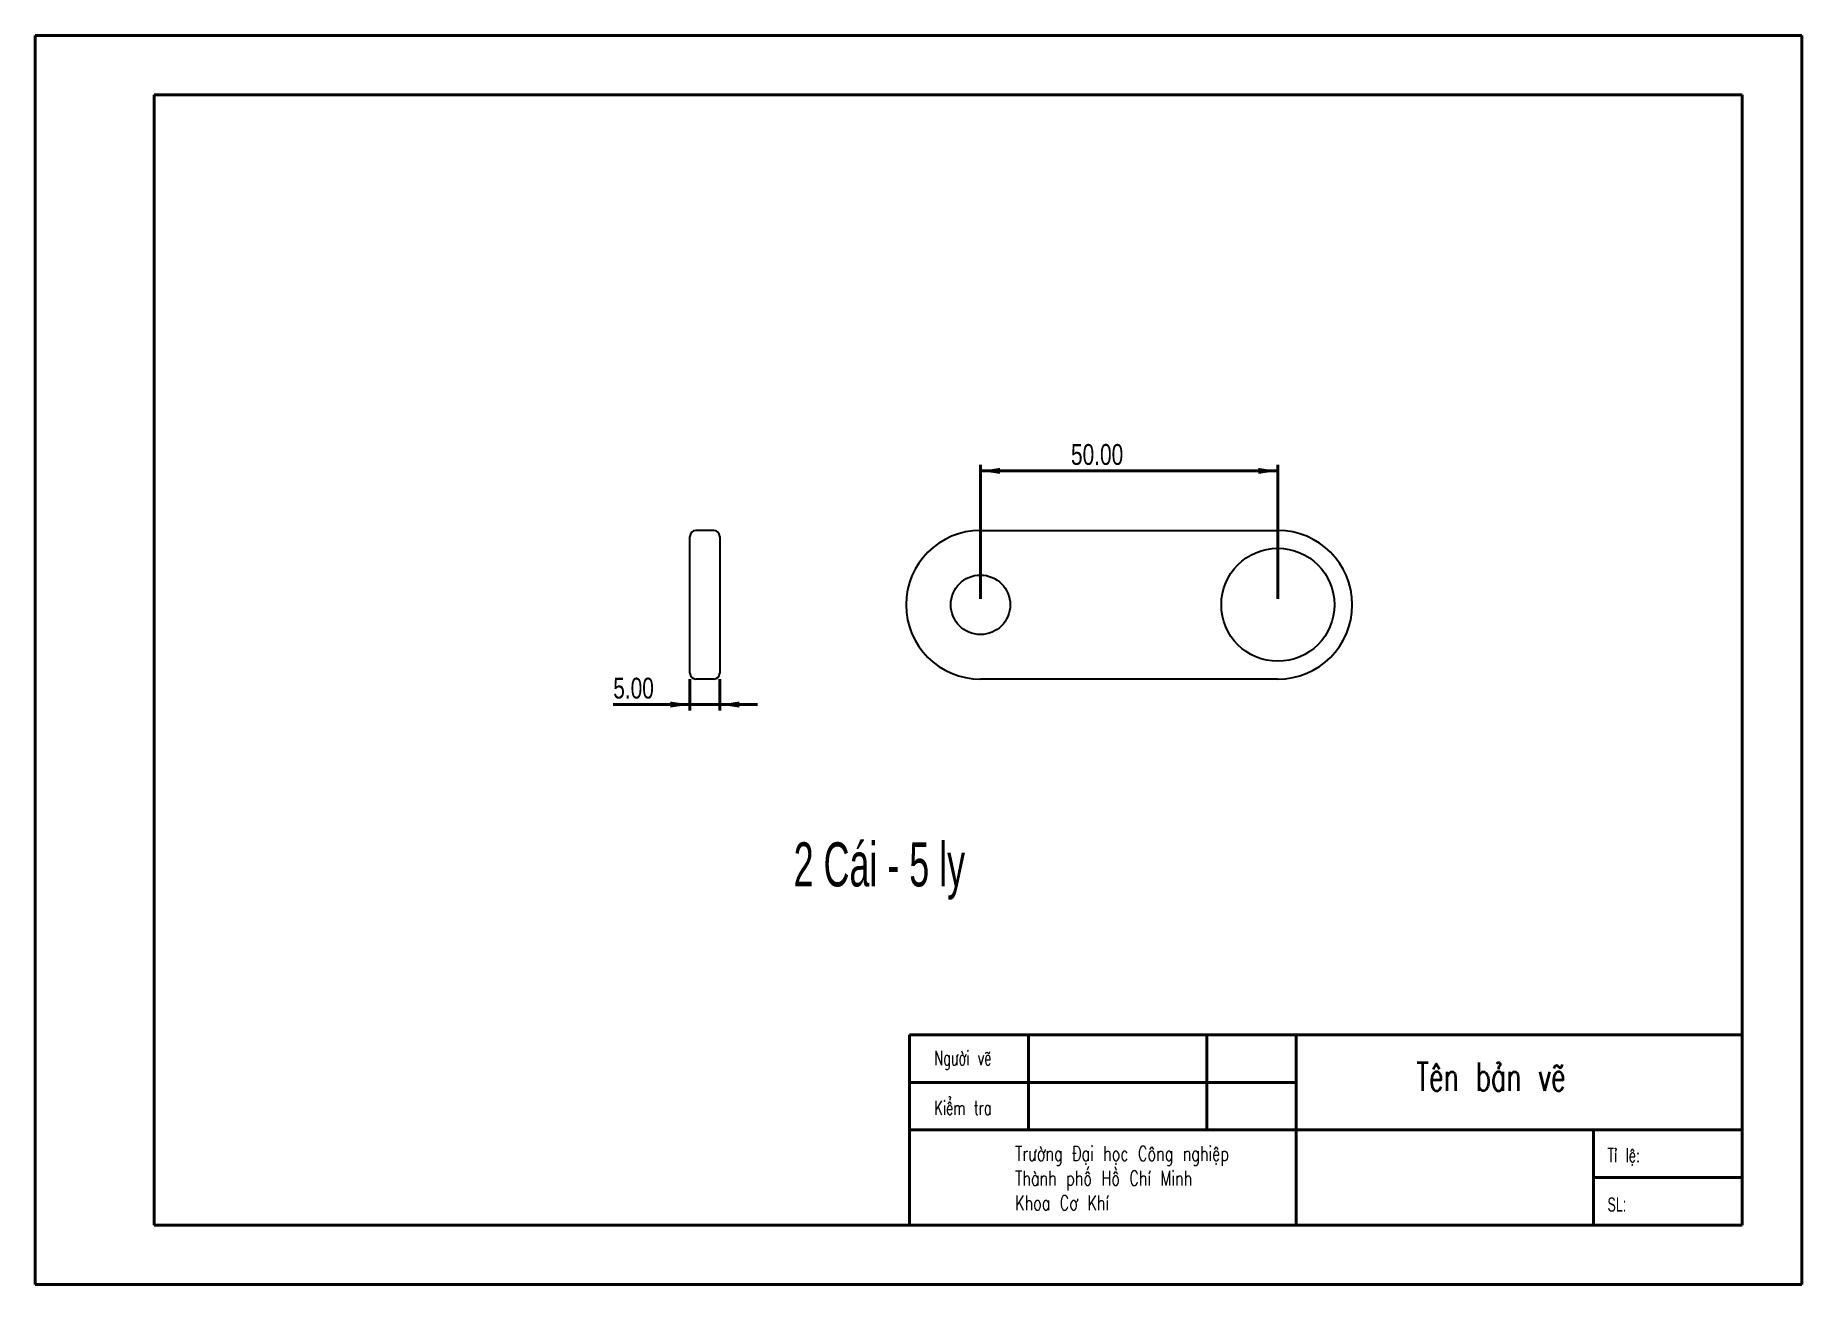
# Model space of a CAD drawing. Header units: millimetres. Extents: x 0 to 297, y 0 to 210.
import ezdxf

# ---------------------------------------------------------------- set-up
doc = ezdxf.new("R2010")
doc.units = ezdxf.units.MM
doc.layers.add('SLD-0', color=179, linetype='Continuous', lineweight=50)
doc.styles.add('SLDTEXTSTYLE0', font='TXT', dxfattribs={"width": 0.608667})
doc.styles.add('SLDTEXTSTYLE1', font='TXT', dxfattribs={"width": 0.663, "bigfont": 'bigfont'})
doc.styles.add('SLDTEXTSTYLE2', font='TXT', dxfattribs={"width": 0.710611, "bigfont": 'bigfont'})
doc.styles.add('SLDTEXTSTYLE3', font='TXT', dxfattribs={"width": 0.663})
doc.styles.add('SLDTEXTSTYLE4', font='TXT', dxfattribs={"width": 0.75})
doc.dimstyles.new('SLDDIMSTYLE0', dxfattribs={"dimtxt": 3.5, "dimasz": 3.302, "dimexe": 0, "dimexo": 0.0625, "dimgap": 0.875, "dimtad": 1, "dimrnd": 1e-09, "dimzin": 4, "dimdsep": 46, "dimtxsty": 'SLDTEXTSTYLE4', "dimsah": 1, "dimcen": 0.09, "dimadec": 0, "dimazin": 1, "dimtfac": 1, "dimtofl": 0, "dimtmove": 0, "dimatfit": 3, "dimfxl": 0, "dimfrac": 2, "dimtolj": 1, "dimtzin": 12, "dimarcsym": 0})
doc.dimstyles.new('SLDDIMSTYLE1', dxfattribs={"dimtxt": 3.5, "dimasz": 3.302, "dimexe": 0, "dimexo": 0.0625, "dimgap": 0.875, "dimtad": 1, "dimrnd": 1e-09, "dimzin": 4, "dimdsep": 46, "dimtxsty": 'SLDTEXTSTYLE4', "dimsah": 1, "dimcen": 0.09, "dimadec": 0, "dimazin": 1, "dimtfac": 1, "dimtmove": 0, "dimatfit": 0, "dimfxl": 0, "dimfrac": 2, "dimtolj": 1, "dimtzin": 12, "dimarcsym": 0})

# ---------------------------------------------------------------- blocks, each defined once
blk = doc.blocks.new('_D')
at = {"layer": 'SLD-0'}
for p, q in [((158.92, 115.28), (158.92, 137.78)), ((158.92, 136.78), (208.92, 136.78)), ((208.92, 115.28), (208.92, 137.78))]:
    blk.add_line(p, q, dxfattribs=at)
for points in [[(158.92, 136.78), (162.22, 136.28), (162.22, 137.29)], [(208.92, 136.78), (205.62, 137.29), (205.62, 136.28)]]:
    blk.add_solid(points, dxfattribs=at)
at = {"layer": 'SLD-0', "insert": (174.14, 141.3), "char_height": 3.5, "attachment_point": 1, "style": 'SLDTEXTSTYLE4'}
blk.add_mtext('50.00', dxfattribs=at)
blk = doc.blocks.new('_D_1')
at = {"layer": 'SLD-0'}
for p, q in [((110.07, 101.78), (110.07, 96.51)), ((115.07, 101.78), (115.07, 96.51)), ((110.07, 97.51), (97.17, 97.51)), ((110.07, 97.51), (115.07, 97.51)), ((115.07, 97.51), (121.42, 97.51))]:
    blk.add_line(p, q, dxfattribs=at)
for points in [[(110.07, 97.51), (106.77, 98.02), (106.77, 97)], [(115.07, 97.51), (118.37, 97), (118.37, 98.02)]]:
    blk.add_solid(points, dxfattribs=at)
at = {"layer": 'SLD-0', "insert": (97.17, 102.02), "char_height": 3.5, "attachment_point": 1, "style": 'SLDTEXTSTYLE4'}
blk.add_mtext('5.00', dxfattribs=at)

msp = doc.modelspace()

# ---------------------------------------------------------------- linework, layer by layer
at = {"color": 7, "linetype": 'Continuous', "lineweight": 35}
for p, q in [((110.068, 102.784), (110.068, 125.784)), ((114.068, 126.784), (111.068, 126.784)), ((115.068, 125.784), (115.068, 102.784)), ((158.921, 126.784), (208.921, 126.784)), ((114.068, 101.784), (111.068, 101.784)), ((208.921, 101.784), (158.921, 101.784))]:
    msp.add_line(p, q, dxfattribs=at)
for centre, radius in [((208.921, 114.284), 9.5), ((158.921, 114.284), 5)]:
    msp.add_circle(centre, radius, dxfattribs=at)
for centre, radius, start, end in [((111.068, 125.784), 1, 90, 180), ((114.068, 125.784), 1, 0, 90), ((158.921, 114.284), 12.5, 90, 270), ((208.921, 114.284), 12.5, 270, 90), ((111.068, 102.784), 1, 180, 270), ((114.068, 102.784), 1, 270, 0)]:
    msp.add_arc(centre, radius, start, end, dxfattribs=at)
at = {"layer": 'SLD-0'}
for p, q in [((-0.001, 210), (296.999, 210)), ((-0.001, 0), (-0.001, 210)), ((296.999, 210), (296.999, 0)), ((19.999, 200), (19.999, 10)), ((286.999, 200), (19.999, 200)), ((286.999, 10), (286.999, 200)), ((146.999, 42), (146.999, 10)), ((286.999, 42), (146.999, 42)), ((166.999, 42), (166.999, 26)), ((196.999, 42), (196.999, 26)), ((211.999, 42), (211.999, 10)), ((211.999, 34), (146.999, 34)), ((286.999, 26), (146.999, 26)), ((261.999, 26), (261.999, 10)), ((286.999, 18), (261.999, 18)), ((19.999, 10), (286.999, 10)), ((296.999, 0), (-0.001, 0))]:
    msp.add_line(p, q, dxfattribs=at)

# ---------------------------------------------------------------- texts
at = {"layer": 'SLD-0', "attachment_point": 1}
for s, insert, char_height, style in [('2 Cái - 5 ly', (127.511, 74.349), 7.40833, 'SLDTEXTSTYLE0'), ('Người vẽ', (151.17, 39.29), 2.3813, 'SLDTEXTSTYLE1'), ('Tên bản vẽ', (232.185, 37.356), 4.7625, 'SLDTEXTSTYLE1'), ('Kiểm tra', (151.17, 30.924), 2.3813, 'SLDTEXTSTYLE1'), ('Trường Đại học Công nghiệp', (164.733, 23.295), 2.5, 'SLDTEXTSTYLE2'), ('Tỉ lệ:', (264.344, 22.959), 2.3813, 'SLDTEXTSTYLE1'), ('Thành phố Hồ Chí Minh', (164.733, 19.145), 2.5, 'SLDTEXTSTYLE2'), ('Khoa Cơ Khí', (164.733, 14.995), 2.5, 'SLDTEXTSTYLE2'), ('SL:', (264.344, 14.659), 2.3813, 'SLDTEXTSTYLE3')]:
    msp.add_mtext(s, dxfattribs=dict(at, insert=insert, char_height=char_height, style=style))

# ---------------------------------------------------------------- dimensions: what is measured, and where the dimension line sits
at = {"layer": 'SLD-0'}
for base, p1, p2, dimstyle, picture, middle in [((208.921, 136.784), (158.921, 114.284), (208.921, 114.284), 'SLDDIMSTYLE0', '_D', (179.962, 136.784)), ((115.068, 97.508), (110.068, 102.784), (115.068, 102.784), 'SLDDIMSTYLE1', '_D_1', (101.698, 97.508))]:
    dim = msp.add_linear_dim(base=base, p1=p1, p2=p2, dimstyle=dimstyle, dxfattribs=at)
    dim.commit()
    dim.dimension.update_dxf_attribs({"geometry": picture, "text_midpoint": middle, "dimtype": 160})

doc.saveas('drawing.dxf')
